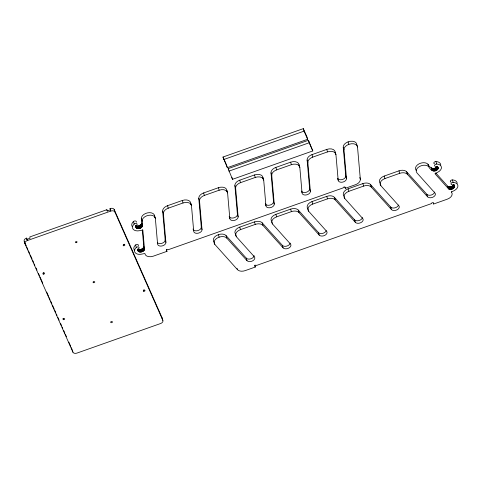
<?xml version="1.0" encoding="UTF-8"?>
<svg xmlns="http://www.w3.org/2000/svg" width="482" height="482" viewBox="0 0 482 482"><rect width="100%" height="100%" fill="white"/><g stroke="black" fill="none" stroke-linecap="round" stroke-linejoin="round"><path stroke-width="0.72" d="M416.231 170.411A6.82 4.404 -16.3 0 1 419.009 163.862A6.82 4.404 -16.3 0 1 428.016 164.26C428.275 168.519 433.535 173.333 437.331 169.742C439.126 168.405 437.487 166.013 435.547 166.362A1.699 1.097 -16.3 0 1 434.571 165.615L434.583 165.32A1.699 1.097 -16.3 0 1 436.481 164.073L436.698 164.067A6.82 4.404 -16.3 0 1 440.554 165.483L440.928 165.928A6.82 4.404 -16.3 0 1 437.777 172.237L434.969 173.707L448.405 188.691C451.459 191.836 457.906 185.196 451.996 184.708A1.699 1.097 -16.3 0 1 451.074 183.515A1.699 1.097 -16.3 0 1 452.923 182.419L453.134 182.425A6.82 4.404 -16.3 0 1 457.876 185.558A6.82 4.404 -16.3 0 1 454.225 190.583L451.411 192.047A6.82 4.404 -16.3 0 1 447.314 199.174L433.643 204.007L433.191 202.994A0.85 0.548 -16.3 0 0 432.167 202.771A0.85 0.548 -16.3 0 0 431.589 203.561L256.454 265.468A0.85 0.548 -16.3 0 0 255.43 265.245A0.85 0.548 -16.3 0 0 254.851 266.034L255.297 267.046L245.157 270.631A6.82 4.404 -16.3 0 1 237.475 269.661L214.803 244.368L214.074 241.868A6.82 4.404 -16.3 0 1 213.888 241.645M141.328 218.653C144.124 223.54 142.684 230.553 136.418 228.022L135.689 225.522L136.96 226.034L138.997 225.883L141.485 224.1L141.328 218.653A6.82 4.404 -16.3 0 1 147.588 212.857A6.82 4.404 -16.3 0 1 154.626 215.936L155.361 218.436L157.59 244.049A4.26 2.753 -16.3 0 0 161.988 245.977A4.26 2.753 -16.3 0 0 165.904 242.356L163.398 213.604L162.669 211.11A6.82 4.404 -16.3 0 1 167.525 205.7L182.304 200.482A6.82 4.404 -16.3 0 1 190.745 203.169L191.475 205.669L193.71 231.282A4.26 2.753 -16.3 0 0 198.108 233.21A4.26 2.753 -16.3 0 0 202.018 229.589L199.512 200.837L198.783 198.343A6.82 4.404 -16.3 0 1 203.645 192.939L218.418 187.715A6.82 4.404 -16.3 0 1 226.859 190.408L227.588 192.902L229.824 218.515A4.26 2.753 -16.3 0 0 234.222 220.443A4.26 2.753 -16.3 0 0 238.138 216.822L235.632 188.076L234.903 185.576A6.82 4.404 -16.3 0 1 239.759 180.172L254.532 174.948A6.82 4.404 -16.3 0 1 262.973 177.641L263.708 180.141L265.937 205.748A4.26 2.753 -16.3 0 0 270.336 207.676A4.26 2.753 -16.3 0 0 274.252 204.055L271.746 175.309L271.017 172.809A6.82 4.404 -16.3 0 1 275.873 167.405L290.652 162.181A6.82 4.404 -16.3 0 1 299.093 164.874L299.822 167.375L302.057 192.987A4.26 2.753 -16.3 0 0 306.456 194.909A4.26 2.753 -16.3 0 0 310.366 191.288L307.859 162.542L307.13 160.042A6.82 4.404 -16.3 0 1 311.993 154.638L326.766 149.414A6.82 4.404 -16.3 0 1 335.207 152.107L335.936 154.608L338.171 180.22A4.26 2.753 -16.3 0 0 342.569 182.142A4.26 2.753 -16.3 0 0 346.486 178.521L343.979 149.775L343.244 147.275A6.82 4.404 -16.3 0 1 347.932 141.937L348.106 141.877A6.82 4.404 -16.3 0 1 356.788 144.48L357.517 146.98L360.337 179.304A6.82 4.404 -16.3 0 1 355.475 184.708L345.335 188.293L344.889 187.281A0.85 0.548 -16.3 0 0 343.859 187.058A0.85 0.548 -16.3 0 0 343.28 187.847L168.146 249.754A0.85 0.548 -16.3 0 0 167.121 249.531A0.85 0.548 -16.3 0 0 166.543 250.321L166.989 251.333L153.318 256.165A6.82 4.404 -16.3 0 1 144.877 253.472L141.702 254.122A6.82 4.404 -16.3 0 1 135.189 252.689A6.82 4.404 -16.3 0 1 136.237 247.495L135.671 244.868A1.699 1.097 -16.3 0 1 137.858 244.537A1.699 1.097 -16.3 0 1 138.105 245.971M136.418 228.022L135.822 226.51L136.792 225.022A1.699 1.097 -16.3 0 0 136.93 223.877L136.695 223.666A1.699 1.097 -16.3 0 0 134.358 223.919L134.207 224.052A6.82 4.404 -16.3 0 0 132.466 227.438L132.532 227.992A6.82 4.404 -16.3 0 0 139.66 230.673L142.829 230.028L144.504 249.182C144.07 251.694 140.485 252.785 138.461 251.471L137.732 248.971C139.756 250.285 143.341 249.194 143.769 246.682L142.292 229.739M436.692 164.079L435.969 161.566A6.82 4.404 -16.3 0 1 439.819 162.982L440.199 163.428A6.82 4.404 -16.3 0 1 440.723 164.989M453.14 182.407L452.411 179.913A6.82 4.404 -16.3 0 1 457.171 183.335M428.016 164.26C429.613 168.236 434.613 170.339 437.216 166.404L437.945 168.905M435.728 172.869L447.67 186.191C449.525 187.57 452.556 186.709 453.664 184.751L454.393 187.251M132.243 226.51A6.82 4.404 -16.3 0 1 131.803 225.492L131.737 224.937A6.82 4.404 -16.3 0 1 133.46 221.545L133.628 221.419A1.699 1.097 -16.3 0 1 135.966 221.172L136.201 221.377A1.699 1.097 -16.3 0 1 136.255 222.226M136.249 247.501L136.4 247.368A1.699 1.097 -16.3 0 1 138.593 247.037A1.699 1.097 -16.3 0 1 138.834 248.471L137.87 249.959L138.461 251.471M213.731 241.41A6.82 4.404 -16.3 0 1 218.412 234.668L218.587 234.601A6.82 4.404 -16.3 0 1 226.094 235.632L246.254 258.123L246.983 260.623A4.26 2.753 -16.3 0 0 252.61 260.87A4.26 2.753 -16.3 0 0 254.345 256.779L236.385 236.74L235.656 234.24M246.983 260.623L226.823 238.132A6.82 4.404 -16.3 0 0 219.141 237.162L218.744 237.307A6.82 4.404 -16.3 0 0 214.803 244.368M223.003 157.03L303.311 128.634L306.92 136.798L307.649 139.298L227.341 167.682L223.003 157.03L226.311 164.501M223.732 159.53L304.04 131.134L307.649 139.298M107.438 211.068L106.841 209.712L29.739 236.963L30.101 238.216L26.896 239.349L27.269 240.596A3.41 2.199 -16.3 0 0 24.956 243.753L72.915 352.179A3.41 2.199 -16.3 0 0 77.018 353.071L160.536 323.549A3.41 2.199 -16.3 0 0 162.85 320.391L162.121 317.891L114.156 209.465A3.41 2.199 -16.3 0 0 110.053 208.579M110.661 209.947L110.053 208.579L110.414 209.827L107.203 210.965L106.841 209.712M228.149 168.658L308.456 140.268L312.8 150.926L232.487 179.316L228.149 168.658L228.751 170.019M27.269 240.596L110.782 211.08A3.41 2.199 -16.3 0 1 114.885 211.966L162.85 320.391M228.884 171.158L309.191 142.768L312.8 150.926M163.398 213.604A6.82 4.404 -16.3 0 1 168.26 208.2L183.033 202.976A6.82 4.404 -16.3 0 1 191.475 205.669M199.512 200.837A6.82 4.404 -16.3 0 1 204.374 195.433L219.147 190.215A6.82 4.404 -16.3 0 1 227.588 192.902M235.632 188.076A6.82 4.404 -16.3 0 1 240.488 182.672L255.267 177.448A6.82 4.404 -16.3 0 1 263.708 180.141M271.746 175.309A6.82 4.404 -16.3 0 1 276.608 169.905L291.381 164.681A6.82 4.404 -16.3 0 1 299.822 167.375M307.859 162.542A6.82 4.404 -16.3 0 1 312.722 157.138L327.495 151.914A6.82 4.404 -16.3 0 1 335.936 154.608M235.445 233.987A6.82 4.404 -16.3 0 1 239.753 227.118L254.526 221.895A6.82 4.404 -16.3 0 1 262.208 222.865L282.368 245.356L283.103 247.856A4.26 2.753 -16.3 0 0 288.724 248.103A4.26 2.753 -16.3 0 0 290.465 244.013L272.499 223.973L271.95 222.1M271.565 221.22A6.82 4.404 -16.3 0 1 275.867 214.351L290.646 209.134A6.82 4.404 -16.3 0 1 298.322 210.104L318.488 232.595L319.217 235.096A4.26 2.753 -16.3 0 0 324.844 235.343A4.26 2.753 -16.3 0 0 326.579 231.246L308.619 211.212L307.884 208.712M307.781 208.585A6.82 4.404 -16.3 0 1 311.987 201.59L326.76 196.367A6.82 4.404 -16.3 0 1 334.442 197.337L354.601 219.828L355.33 222.329A4.26 2.753 -16.3 0 0 360.958 222.576A4.26 2.753 -16.3 0 0 362.693 218.485L344.732 198.445L344.184 196.572M343.895 195.819A6.82 4.404 -16.3 0 1 348.1 188.823L362.874 183.6A6.82 4.404 -16.3 0 1 370.556 184.57L390.715 207.061L391.45 209.562A4.26 2.753 -16.3 0 0 397.072 209.809A4.26 2.753 -16.3 0 0 398.813 205.718L380.846 185.678L380.298 183.805M380.009 183.052A6.82 4.404 -16.3 0 1 384.214 176.057L398.994 170.833A6.82 4.404 -16.3 0 1 406.669 171.803L426.835 194.294L427.564 196.795A4.26 2.753 -16.3 0 0 433.191 197.042A4.26 2.753 -16.3 0 0 434.927 192.951L416.966 172.911A6.82 4.404 -16.3 0 1 419.744 166.362A6.82 4.404 -16.3 0 1 428.745 166.76M236.385 236.74A6.82 4.404 -16.3 0 1 240.482 229.619L255.261 224.395A6.82 4.404 -16.3 0 1 262.937 225.365L283.103 247.856M272.499 223.973A6.82 4.404 -16.3 0 1 276.602 216.852L291.375 211.634A6.82 4.404 -16.3 0 1 299.057 212.604L319.217 235.096M308.619 211.212A6.82 4.404 -16.3 0 1 312.716 204.085L327.489 198.867A6.82 4.404 -16.3 0 1 335.171 199.837L355.33 222.329M344.732 198.445A6.82 4.404 -16.3 0 1 348.829 191.324L363.609 186.1A6.82 4.404 -16.3 0 1 371.285 187.07L391.45 209.562M380.846 185.678A6.82 4.404 -16.3 0 1 384.949 178.557L399.723 173.333A6.82 4.404 -16.3 0 1 407.404 174.303L427.564 196.795M343.979 149.775A6.82 4.404 -16.3 0 1 348.835 144.371L349.239 144.232A6.82 4.404 -16.3 0 1 357.517 146.98M435.963 161.578L435.746 161.572A1.699 1.097 -16.3 0 0 433.848 162.82L433.842 163.115A1.699 1.097 -16.3 0 0 433.939 163.386M452.405 179.925L452.194 179.919A1.699 1.097 -16.3 0 0 450.387 181.726M133.46 221.545L134.207 224.052M135.508 244.995L135.52 245.001A6.82 4.404 -16.3 0 0 134.659 250.405M24.956 243.753L24.221 241.253A3.41 2.199 -16.3 0 1 26.534 238.096L27.143 239.47M24.221 241.253L26.347 246.061M26.956 247.429L27.866 249.489M28.474 250.863L29.685 253.61M30.294 254.978L32.113 259.099M32.722 260.473L33.632 262.527M34.24 263.901L34.849 265.275M36.06 268.016L36.969 270.077M38.488 273.511L39.404 275.565M40.006 276.939L42.741 283.115M46.688 292.038L48.507 296.153M49.116 297.527L50.026 299.587M50.634 300.955L51.845 303.702M52.454 305.076L54.273 309.191M54.882 310.565L55.791 312.625M56.4 313.993L57.009 315.367M57.918 317.427L59.129 320.175M60.648 323.603L61.563 325.663M62.166 327.031L62.774 328.405M63.684 330.465L64.901 333.213M65.51 334.58L66.42 336.641M68.848 342.13L70.667 346.251M71.276 347.618L72.186 349.679M110.414 209.827L110.782 211.08M454.056 184.606L454.568 186.383M454.014 184.793L454.562 186.673M453.954 185.082L454.502 186.962M453.502 185.04L454.231 187.54M453.297 185.317L454.026 187.817M453.044 185.588L453.773 188.088M452.755 185.835L453.484 188.335M452.429 186.07L453.158 188.57M452.068 186.275L452.803 188.775M451.688 186.456L452.423 188.956M451.291 186.606L452.02 189.107M450.875 186.721L451.61 189.221M450.459 186.805L451.188 189.305M450.043 186.853L450.772 189.348M449.634 186.859L450.363 189.36M449.236 186.835L449.971 189.336M448.863 186.775L449.592 189.269M448.513 186.673L449.242 189.173M448.194 186.546L448.923 189.046M447.911 186.383L448.646 188.884M447.67 186.191L448.405 188.691M437.614 166.26L438.12 168.043M437.566 166.453L438.114 168.326M437.511 166.742L438.06 168.616M437.06 166.694L437.789 169.194M436.849 166.971L437.584 169.471M436.602 167.242L437.331 169.742M436.306 167.495L437.041 169.995M435.981 167.724L436.716 170.224M435.626 167.929L436.355 170.429M435.246 168.11L435.975 170.61M434.842 168.26L435.577 170.761M434.433 168.375L435.162 170.875M434.017 168.459L434.746 170.959M433.601 168.507L434.33 171.008M433.191 168.513L433.921 171.014M432.794 168.489L433.523 170.99M432.414 168.429L433.149 170.929M432.065 168.326L432.8 170.827M431.752 168.2L432.481 170.7M431.468 168.037L432.197 170.538M431.227 167.844L431.956 170.345M433.276 202.753L433.643 204.007M406.669 171.803L407.404 174.303M398.994 170.833L399.723 173.333M384.214 176.057L384.949 178.557M370.556 184.57L371.285 187.07M362.874 183.6L363.609 186.1M359.789 177.43L360.337 179.304M348.106 141.877L348.835 144.371M343.244 147.275L345.751 176.026L346.486 178.521M348.1 188.823L348.829 191.324M344.967 187.04L345.335 188.293M337.623 178.346L338.171 180.22M326.766 149.414L327.495 151.914M334.442 197.337L335.171 199.837M326.76 196.367L327.489 198.867M308.456 140.268L309.191 142.768M311.993 154.638L312.722 157.138M303.311 128.634L304.04 131.134M307.13 160.042L309.637 188.787L310.366 191.288M311.987 201.59L312.716 204.085M301.509 191.113L301.871 192.36M290.652 162.181L291.381 164.681M298.322 210.104L299.057 212.604M290.646 209.134L291.375 211.634M275.873 167.405L276.608 169.905M271.017 172.809L273.523 201.554L274.252 204.055M275.867 214.351L276.602 216.852M265.389 203.874L265.937 205.748M254.532 174.948L255.267 177.448M262.208 222.865L262.937 225.365M254.526 221.895L255.261 224.395M239.759 180.172L240.488 182.672M231.938 177.442L232.487 179.316M226.612 165.181L227.341 167.682M254.749 265.172L255.297 267.046M234.903 185.576L237.403 214.321L238.138 216.822M239.753 227.118L240.482 229.619M229.275 216.641L229.824 218.515M218.418 187.715L219.147 190.215M237.108 268.408L237.475 269.661M226.094 235.632L226.823 238.132M218.412 234.668L219.141 237.162M203.645 192.939L204.374 195.433M198.783 198.343L201.289 227.088L202.018 229.589M182.304 200.482L183.033 202.976M167.525 205.7L168.26 208.2M162.669 211.11L165.175 239.855L165.904 242.356M166.441 249.459L166.989 251.333M141.726 223.232L142.455 225.733M141.696 223.521L142.425 226.016M141.618 223.811L142.347 226.311M141.485 224.1L142.214 226.6M141.304 224.383L142.033 226.883M141.075 224.66L141.81 227.161M140.81 224.919L141.539 227.42M140.503 225.166L141.232 227.667M140.16 225.383L140.895 227.884M139.792 225.582L140.527 228.082M139.406 225.751L140.135 228.245M138.997 225.883L139.726 228.384M138.581 225.986L139.316 228.486M138.165 226.052L138.894 228.552M137.75 226.082L138.479 228.582M143.769 246.682L144.504 249.182M143.738 246.965L144.473 249.465M143.66 247.26L144.389 249.76M137.346 226.076L138.075 228.576M143.528 247.549L144.257 250.05M136.96 226.034L137.689 228.534M143.347 247.832L144.076 250.333M136.593 225.956L137.322 228.456M143.124 248.11L143.853 250.61M136.255 225.847L136.984 228.341M142.853 248.369L143.582 250.869M135.954 225.703L136.683 228.197M142.545 248.616L143.275 251.11M135.647 225.944L136.195 227.817M135.653 226.341L136.02 227.594M142.208 248.833L142.937 251.333M141.841 249.031L142.57 251.532M141.449 249.194L142.178 251.694M141.039 249.333L141.774 251.833M140.63 249.435L141.359 251.935M140.208 249.501L140.937 252.002M139.792 249.531L140.527 252.032M139.388 249.525L140.117 252.026M139.003 249.483L139.732 251.984M138.635 249.405L139.364 251.905M138.298 249.296L139.033 251.791M137.997 249.146L138.726 251.646M137.695 249.393L138.238 251.267M137.701 249.79L138.063 251.038M137.575 249.543L137.936 250.791M114.156 209.465L114.885 211.966M72.366 350.306L72.915 352.179M26.534 238.096L26.896 239.349M335.207 152.107L335.4 154.3M299.093 164.874L299.22 166.338M262.973 177.641L263.106 179.105M226.859 190.408L226.986 191.872M190.745 203.169L190.872 204.633M154.626 215.936L154.758 217.4M162.121 317.891A3.41 2.199 -16.3 0 1 162.217 318.753M63.775 318.349A0.85 0.548 -16.3 0 1 62.955 318.391M43.934 272.619A0.85 0.548 -16.3 0 1 43.133 272.902M124.272 244.199A0.85 0.548 -16.3 0 1 123.699 244.488M144.232 289.893A0.85 0.548 -16.3 0 1 143.401 290.043M165.175 239.855A4.26 2.753 -16.3 0 1 162.151 243.229A4.26 2.753 -16.3 0 1 157.355 242.645M201.289 227.088A4.26 2.753 -16.3 0 1 198.271 230.462A4.26 2.753 -16.3 0 1 193.469 229.878M193.083 229.251A4.26 2.753 -16.3 0 1 193.011 229.022M237.403 214.321A4.26 2.753 -16.3 0 1 233.854 217.858A4.26 2.753 -16.3 0 1 229.197 216.484M273.523 201.554A4.26 2.753 -16.3 0 1 269.968 205.091A4.26 2.753 -16.3 0 1 265.311 203.723M309.637 188.787A4.26 2.753 -16.3 0 1 306.263 192.276A4.26 2.753 -16.3 0 1 301.527 191.173M345.751 176.026A4.26 2.753 -16.3 0 1 342.377 179.509A4.26 2.753 -16.3 0 1 337.647 178.406M142.057 221.148A6.82 4.404 -16.3 0 1 148.323 215.358A6.82 4.404 -16.3 0 1 155.361 218.436M451.453 191.571A6.82 4.404 -16.3 0 1 451.417 192.023M434.644 192.041A4.26 2.753 -16.3 0 1 431.263 195.017A4.26 2.753 -16.3 0 1 426.835 194.294M398.469 205.061A4.26 2.753 -16.3 0 1 394.969 207.832A4.26 2.753 -16.3 0 1 390.715 207.061M362.416 217.575A4.26 2.753 -16.3 0 1 359.03 220.551A4.26 2.753 -16.3 0 1 354.601 219.828M326.236 230.595A4.26 2.753 -16.3 0 1 322.735 233.366A4.26 2.753 -16.3 0 1 318.488 232.595M290.182 243.109A4.26 2.753 -16.3 0 1 286.796 246.085A4.26 2.753 -16.3 0 1 282.368 245.356M254.098 255.623A4.26 2.753 -16.3 0 1 250.863 258.798A4.26 2.753 -16.3 0 1 246.254 258.123M450.893 182.118A1.699 1.097 -16.3 0 1 450.592 181.955M434.445 163.772A1.699 1.097 -16.3 0 1 434.149 163.609M93.207 281.994L93.128 282.145A0.85 0.548 -16.3 0 0 93.351 282.651L93.526 282.711A0.85 0.548 -16.3 0 0 94.659 282.307L94.737 282.157A0.85 0.548 -16.3 0 0 94.514 281.651L94.339 281.596A0.85 0.548 -16.3 0 0 93.207 281.994M110.89 321.964L110.812 322.115A0.85 0.548 -16.3 0 0 111.035 322.621L111.209 322.681A0.85 0.548 -16.3 0 0 112.342 322.277L112.427 322.133A0.85 0.548 -16.3 0 0 112.198 321.627L112.029 321.566A0.85 0.548 -16.3 0 0 110.89 321.964M76.439 242.603L76.385 242.627A0.85 0.548 -16.3 0 1 75.758 242.651L75.596 242.579A0.85 0.548 -16.3 0 1 75.837 241.663L76.042 241.578A0.85 0.548 -16.3 0 1 76.668 241.554L76.837 241.627A0.85 0.548 -16.3 0 1 76.59 242.542L76.439 242.603M123.645 245.748A0.85 0.548 -16.3 0 0 124.844 245.013A0.85 0.548 -16.3 0 0 123.549 244.79A0.85 0.548 -16.3 0 0 123.645 245.748M43.296 274.131A0.85 0.548 -16.3 0 0 44.537 273.427A0.85 0.548 -16.3 0 0 43.278 273.155A0.85 0.548 -16.3 0 0 43.296 274.131M63.504 319.687A0.85 0.548 -16.3 0 0 64.684 318.933A0.85 0.548 -16.3 0 0 63.377 318.735A0.85 0.548 -16.3 0 0 63.504 319.687M143.769 291.291A0.85 0.548 -16.3 0 0 144.998 290.58A0.85 0.548 -16.3 0 0 143.726 290.327A0.85 0.548 -16.3 0 0 143.769 291.291"/></g></svg>
